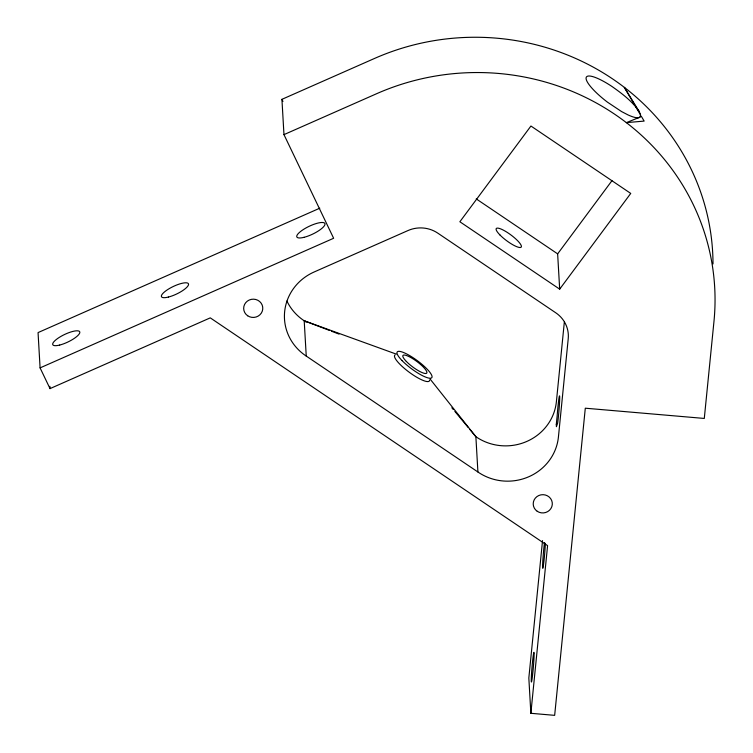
<?xml version="1.0" encoding="UTF-8"?>
<svg xmlns="http://www.w3.org/2000/svg" width="753" height="753" viewBox="0 0 753 753"><rect width="100%" height="100%" fill="white"/><g stroke="black" fill="none" stroke-linecap="round" stroke-linejoin="round"><path stroke-width="1.13" d="M542.537 540.607L528.832 678.011L530.865 713.298L554.66 715.35L585.297 408.201L704.29 418.442L713.966 321.475A239.096 228.404 -3.3 0 0 376.641 93.701L283.966 134.627L333.635 238.268L40.088 367.888L50.018 388.614L210.266 317.86L547.591 545.633L530.865 713.298M564.326 322.162L556.392 401.688A50.809 48.54 -3.3 0 1 526.658 441.503A50.809 48.54 -3.3 0 1 475.877 436.693L469.863 429.464M641.227 116.131L644.144 121.092L626.355 122.645L639.984 117.12L640.587 115.068L639.344 111.773L624.322 87.348L634.817 105.213M559.677 289.152L630.741 193.417L530.931 126.024L459.867 221.758L559.677 289.152L557.644 253.865L611.982 180.654M283.966 134.627L281.933 99.33L374.608 58.414A239.096 228.404 -3.3 0 1 713.006 263.926M319.78 208.195L38.055 332.591L40.088 367.888M286.912 301.049A50.809 48.54 -3.3 0 0 304.203 320.778L396.294 354.117M306.245 356.075A50.809 48.54 -3.3 0 1 284.615 311.987A50.809 48.54 -3.3 0 1 314.105 272.002L407.994 230.55A29.885 28.548 -3.3 0 1 437.747 233.11L555.808 312.824A29.885 28.548 -3.3 0 1 568.223 338.737L558.425 436.985A50.809 48.54 -3.3 0 1 528.691 476.79A50.809 48.54 -3.3 0 1 477.91 471.99L306.245 356.075L304.203 320.778L329.249 330.351M331.424 331.188L339.048 334.097M476.244 198.896L557.644 253.865M304.203 320.778L306.142 322.086M451.847 407.778L453.344 409.585M454.85 411.392L468.366 427.657M430.132 379.088L475.877 436.693L477.91 471.99M639.344 111.773C632.445 101.344 622.204 93.701 612.114 86.576A33.471 7.737 36.6 0 0 586.173 77.54A33.471 7.737 36.6 0 0 607.483 102.173L621.592 111.576L628.04 114.927A33.471 7.737 36.6 0 0 639.984 117.12M635.984 107.199L640.059 114.145M281.933 99.33L282.949 101.448M49.886 386.336L50.018 388.614M545.388 543.346A14.947 0.659 -85.1 0 1 543.544 564.383A14.947 0.659 -85.1 0 1 542.678 563.564A14.947 0.659 -85.1 0 1 544.523 542.527M429.605 380.105A21.573 4.989 36.6 0 1 409.764 372.641A21.573 4.989 36.6 0 1 395.043 354.955M556.298 424.438L556.42 426.678L557.634 423.177A15.54 0.687 -85.1 0 0 559.498 403.109A15.54 0.687 -85.1 0 0 559.159 397.085A15.54 0.687 -85.1 0 0 557.192 415.496L556.298 424.438M304.043 237.317A15.54 4.273 -25.6 0 0 325.014 223.98A15.54 4.273 -25.6 0 0 303.581 229.373A15.54 4.273 -25.6 0 0 304.043 237.317M500.001 235.011A15.54 3.586 36.6 0 0 521.057 247.257A15.54 3.586 36.6 0 0 505.216 231.162A15.54 3.586 36.6 0 0 500.001 235.011M247.681 315.78A9.563 9.14 -3.3 0 0 262.741 309.125A9.563 9.14 -3.3 0 0 249.252 300.014A9.563 9.14 -3.3 0 0 247.681 315.78M537.218 511.278A9.563 9.14 -3.3 0 0 552.278 504.632A9.563 9.14 -3.3 0 0 538.79 495.521A9.563 9.14 -3.3 0 0 537.218 511.278M532.559 675.159A14.947 0.659 -85.1 0 0 533.99 652.333A14.947 0.659 -85.1 0 0 531.505 674.151A14.947 0.659 -85.1 0 0 532.559 675.159M402.102 360.64A21.573 4.989 36.6 0 0 431.488 377.94A21.573 4.989 36.6 0 0 409.933 355.745A21.573 4.989 36.6 0 0 402.102 360.64M406.338 361.431A14.815 3.426 36.6 0 0 426.527 373.309A14.815 3.426 36.6 0 0 411.712 358.061A14.815 3.426 36.6 0 0 406.338 361.431M168.39 297.059A14.947 4.113 -25.6 0 0 188.561 284.229A14.947 4.113 -25.6 0 0 167.966 289.406A14.947 4.113 -25.6 0 0 168.39 297.059M59.666 345.062A14.947 4.113 -25.6 0 0 79.837 332.242A14.947 4.113 -25.6 0 0 59.242 337.419A14.947 4.113 -25.6 0 0 59.666 345.062"/></g></svg>
